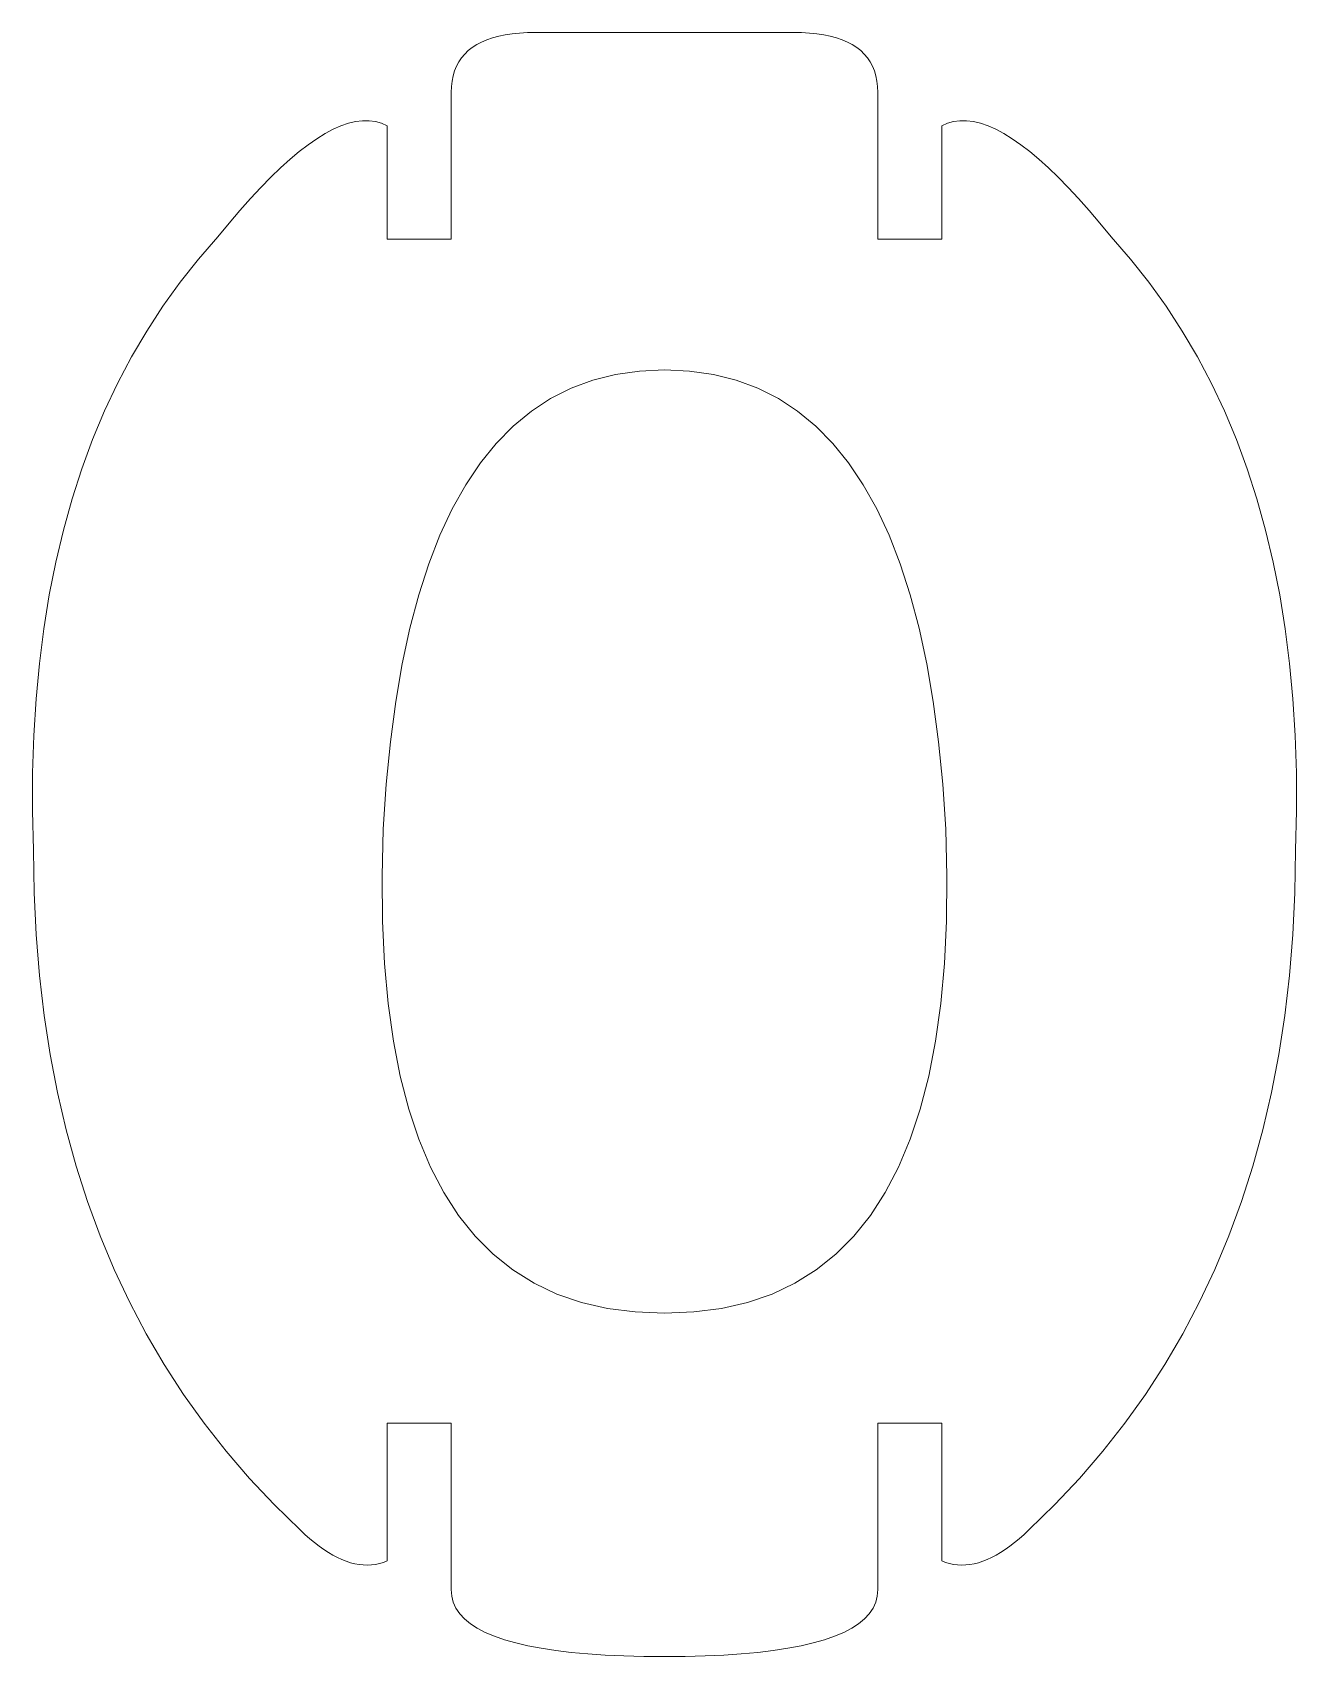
# Model space of a CAD drawing. Header units: inches. Extents: x -318 to 215, y -214 to 306.
# Drawn here: x 101.7 to 154.7, y -213.6 to -145.5 of the extents above; entities that cross this region are included whole.
import ezdxf

# ---------------------------------------------------------------- set-up
doc = ezdxf.new("R2010")
doc.units = ezdxf.units.IN
doc.header["$MEASUREMENT"] = 0
doc.layers.add('Layer 1', color=7, linetype='Continuous')

msp = doc.modelspace()

# ---------------------------------------------------------------- linework, layer by layer
at = {"layer": 'Layer 1', "color": 1, "lineweight": 9}
for points in [[(120.9738, -145.7134), (120.9738, -145.7134), (120.7348, -145.7952), (120.7348, -145.7952)], [(121.2304, -145.6443), (121.2304, -145.6443), (120.9738, -145.7134), (120.9738, -145.7134)], [(121.5047, -145.5877), (121.5047, -145.5877), (121.2304, -145.6443), (121.2304, -145.6443)], [(121.7969, -145.5437), (121.7969, -145.5437), (121.5047, -145.5877), (121.5047, -145.5877)], [(122.1067, -145.5123), (122.1067, -145.5123), (121.7969, -145.5437), (121.7969, -145.5437)], [(122.4341, -145.4933), (122.4341, -145.4933), (122.1067, -145.5123), (122.1067, -145.5123)], [(122.7792, -145.4871), (122.7792, -145.4871), (122.4341, -145.4933), (122.4341, -145.4933)], [(122.7792, -145.4871), (122.7792, -145.4871), (122.7792, -145.4871), (122.7792, -145.4871)], [(122.7792, -145.4871), (122.7792, -145.4871), (133.5869, -145.4871), (133.5869, -145.4871)], [(133.5869, -145.4871), (133.5869, -145.4871), (133.5869, -145.4871), (133.5869, -145.4871)], [(133.5869, -145.4871), (133.5869, -145.4871), (133.9319, -145.4933), (133.9319, -145.4933)], [(133.9319, -145.4933), (133.9319, -145.4933), (133.9319, -145.4933), (133.9319, -145.4933)], [(133.9319, -145.4933), (133.9319, -145.4933), (134.2593, -145.5123), (134.2593, -145.5123)], [(134.2593, -145.5123), (134.2593, -145.5123), (134.2593, -145.5123), (134.2593, -145.5123)], [(134.2593, -145.5123), (134.2593, -145.5123), (134.5691, -145.5437), (134.5691, -145.5437)], [(134.5691, -145.5437), (134.5691, -145.5437), (134.5691, -145.5437), (134.5691, -145.5437)], [(134.5691, -145.5437), (134.5691, -145.5437), (134.8611, -145.5877), (134.8611, -145.5877)], [(134.8611, -145.5877), (134.8611, -145.5877), (134.8611, -145.5877), (134.8611, -145.5877)], [(134.8611, -145.5877), (134.8611, -145.5877), (135.1356, -145.6443), (135.1356, -145.6443)], [(135.1356, -145.6443), (135.1356, -145.6443), (135.1356, -145.6443), (135.1356, -145.6443)], [(135.1356, -145.6443), (135.1356, -145.6443), (135.3923, -145.7134), (135.3923, -145.7134)], [(135.3923, -145.7134), (135.3923, -145.7134), (135.3923, -145.7134), (135.3923, -145.7134)], [(135.3923, -145.7134), (135.3923, -145.7134), (135.6312, -145.7952), (135.6312, -145.7952)], [(119.8054, -146.3928), (119.8054, -146.3928), (119.6726, -146.5501), (119.6726, -146.5501)], [(119.9559, -146.2479), (119.9559, -146.2479), (119.8054, -146.3928), (119.8054, -146.3928)], [(120.1239, -146.1158), (120.1239, -146.1158), (119.9559, -146.2479), (119.9559, -146.2479)], [(120.3098, -145.9965), (120.3098, -145.9965), (120.1239, -146.1158), (120.1239, -146.1158)], [(120.5136, -145.8895), (120.5136, -145.8895), (120.3098, -145.9965), (120.3098, -145.9965)], [(120.7348, -145.7952), (120.7348, -145.7952), (120.5136, -145.8895), (120.5136, -145.8895)], [(135.6312, -145.7952), (135.6312, -145.7952), (135.6312, -145.7952), (135.6312, -145.7952)], [(135.6312, -145.7952), (135.6312, -145.7952), (135.8524, -145.8895), (135.8524, -145.8895)], [(135.8524, -145.8895), (135.8524, -145.8895), (135.8524, -145.8895), (135.8524, -145.8895)], [(135.8524, -145.8895), (135.8524, -145.8895), (136.0562, -145.9965), (136.0562, -145.9965)], [(136.0562, -145.9965), (136.0562, -145.9965), (136.0562, -145.9965), (136.0562, -145.9965)], [(136.0562, -145.9965), (136.0562, -145.9965), (136.2419, -146.1158), (136.2419, -146.1158)], [(136.2419, -146.1158), (136.2419, -146.1158), (136.2419, -146.1158), (136.2419, -146.1158)], [(136.2419, -146.1158), (136.2419, -146.1158), (136.4101, -146.2479), (136.4101, -146.2479)], [(136.4101, -146.2479), (136.4101, -146.2479), (136.4101, -146.2479), (136.4101, -146.2479)], [(136.4101, -146.2479), (136.4101, -146.2479), (136.5606, -146.3928), (136.5606, -146.3928)], [(136.5606, -146.3928), (136.5606, -146.3928), (136.5606, -146.3928), (136.5606, -146.3928)], [(136.5606, -146.3928), (136.5606, -146.3928), (136.6934, -146.5501), (136.6934, -146.5501)], [(119.3806, -147.097), (119.3806, -147.097), (119.3185, -147.3047), (119.3185, -147.3047)], [(119.4602, -146.9023), (119.4602, -146.9023), (119.3806, -147.097), (119.3806, -147.097)], [(119.5576, -146.7198), (119.5576, -146.7198), (119.4602, -146.9023), (119.4602, -146.9023)], [(119.6726, -146.5501), (119.6726, -146.5501), (119.5576, -146.7198), (119.5576, -146.7198)], [(136.6934, -146.5501), (136.6934, -146.5501), (136.6934, -146.5501), (136.6934, -146.5501)], [(136.6934, -146.5501), (136.6934, -146.5501), (136.8084, -146.7198), (136.8084, -146.7198)], [(136.8084, -146.7198), (136.8084, -146.7198), (136.8084, -146.7198), (136.8084, -146.7198)], [(136.8084, -146.7198), (136.8084, -146.7198), (136.9058, -146.9023), (136.9058, -146.9023)], [(136.9058, -146.9023), (136.9058, -146.9023), (136.9058, -146.9023), (136.9058, -146.9023)], [(136.9058, -146.9023), (136.9058, -146.9023), (136.9854, -147.097), (136.9854, -147.097)], [(136.9854, -147.097), (136.9854, -147.097), (136.9854, -147.097), (136.9854, -147.097)], [(136.9854, -147.097), (136.9854, -147.097), (137.0475, -147.3047), (137.0475, -147.3047)], [(119.2478, -147.7576), (119.2478, -147.7576), (119.2389, -148.0027), (119.2389, -148.0027)], [(119.2743, -147.5248), (119.2743, -147.5248), (119.2478, -147.7576), (119.2478, -147.7576)], [(119.3185, -147.3047), (119.3185, -147.3047), (119.2743, -147.5248), (119.2743, -147.5248)], [(137.0475, -147.3047), (137.0475, -147.3047), (137.0475, -147.3047), (137.0475, -147.3047)], [(137.0475, -147.3047), (137.0475, -147.3047), (137.0917, -147.5248), (137.0917, -147.5248)], [(137.0917, -147.5248), (137.0917, -147.5248), (137.0917, -147.5248), (137.0917, -147.5248)], [(137.0917, -147.5248), (137.0917, -147.5248), (137.1183, -147.7576), (137.1183, -147.7576)], [(137.1183, -147.7576), (137.1183, -147.7576), (137.1183, -147.7576), (137.1183, -147.7576)], [(137.1183, -147.7576), (137.1183, -147.7576), (137.1271, -148.0027), (137.1271, -148.0027)], [(119.2389, -148.0027), (119.2389, -148.0027), (119.2389, -148.0027), (119.2389, -148.0027)], [(119.2389, -148.0027), (119.2389, -148.0027), (119.2389, -154.1532), (119.2389, -154.1532)], [(137.1271, -148.0027), (137.1271, -148.0027), (137.1271, -148.0027), (137.1271, -148.0027)], [(137.1271, -148.0027), (137.1271, -148.0027), (137.1271, -154.1532), (137.1271, -154.1532)], [(113.9501, -149.7268), (113.9501, -149.7268), (113.6009, -149.9417), (113.6009, -149.9417)], [(114.2876, -149.5477), (114.2876, -149.5477), (113.9501, -149.7268), (113.9501, -149.7268)], [(114.6133, -149.4044), (114.6133, -149.4044), (114.2876, -149.5477), (114.2876, -149.5477)], [(114.9271, -149.2967), (114.9271, -149.2967), (114.6133, -149.4044), (114.6133, -149.4044)], [(115.2291, -149.2249), (115.2291, -149.2249), (114.9271, -149.2967), (114.9271, -149.2967)], [(115.5192, -149.1889), (115.5192, -149.1889), (115.2291, -149.2249), (115.2291, -149.2249)], [(115.7975, -149.1886), (115.7975, -149.1886), (115.5192, -149.1889), (115.5192, -149.1889)], [(115.7975, -149.1886), (115.7975, -149.1886), (115.7975, -149.1886), (115.7975, -149.1886)], [(116.0639, -149.2241), (116.0639, -149.2241), (115.7975, -149.1886), (115.7975, -149.1886)], [(116.0639, -149.2241), (116.0639, -149.2241), (116.0639, -149.2241), (116.0639, -149.2241)], [(116.3184, -149.2954), (116.3184, -149.2954), (116.0639, -149.2241), (116.0639, -149.2241)], [(116.3184, -149.2954), (116.3184, -149.2954), (116.3184, -149.2954), (116.3184, -149.2954)], [(116.5611, -149.4027), (116.5611, -149.4027), (116.3184, -149.2954), (116.3184, -149.2954)], [(116.5611, -149.4027), (116.5611, -149.4027), (116.5611, -149.4027), (116.5611, -149.4027)], [(116.5611, -154.1532), (116.5611, -154.1532), (116.5611, -149.4027), (116.5611, -149.4027)], [(139.8047, -149.4027), (139.8047, -149.4027), (140.0474, -149.2954), (140.0474, -149.2954)], [(139.8047, -149.4027), (139.8047, -149.4027), (139.8047, -149.4027), (139.8047, -149.4027)], [(139.8047, -154.1532), (139.8047, -154.1532), (139.8047, -149.4027), (139.8047, -149.4027)], [(140.0474, -149.2954), (140.0474, -149.2954), (140.3022, -149.2241), (140.3022, -149.2241)], [(140.3022, -149.2241), (140.3022, -149.2241), (140.5684, -149.1886), (140.5684, -149.1886)], [(140.5684, -149.1886), (140.5684, -149.1886), (140.5684, -149.1886), (140.5684, -149.1886)], [(140.5684, -149.1886), (140.5684, -149.1886), (140.8468, -149.1889), (140.8468, -149.1889)], [(140.8468, -149.1889), (140.8468, -149.1889), (140.8468, -149.1889), (140.8468, -149.1889)], [(140.8468, -149.1889), (140.8468, -149.1889), (141.1369, -149.2249), (141.1369, -149.2249)], [(141.1369, -149.2249), (141.1369, -149.2249), (141.1369, -149.2249), (141.1369, -149.2249)], [(141.1369, -149.2249), (141.1369, -149.2249), (141.4387, -149.2967), (141.4387, -149.2967)], [(141.4387, -149.2967), (141.4387, -149.2967), (141.4387, -149.2967), (141.4387, -149.2967)], [(141.4387, -149.2967), (141.4387, -149.2967), (141.7527, -149.4044), (141.7527, -149.4044)], [(141.7527, -149.4044), (141.7527, -149.4044), (141.7527, -149.4044), (141.7527, -149.4044)], [(141.7527, -149.4044), (141.7527, -149.4044), (142.0784, -149.5477), (142.0784, -149.5477)], [(142.0784, -149.5477), (142.0784, -149.5477), (142.0784, -149.5477), (142.0784, -149.5477)], [(142.0784, -149.5477), (142.0784, -149.5477), (142.4159, -149.7268), (142.4159, -149.7268)], [(142.4159, -149.7268), (142.4159, -149.7268), (142.4159, -149.7268), (142.4159, -149.7268)], [(142.4159, -149.7268), (142.4159, -149.7268), (142.7651, -149.9417), (142.7651, -149.9417)], [(112.8668, -150.479), (112.8668, -150.479), (112.4819, -150.8011), (112.4819, -150.8011)], [(113.2399, -150.1925), (113.2399, -150.1925), (112.8668, -150.479), (112.8668, -150.479)], [(113.6009, -149.9417), (113.6009, -149.9417), (113.2399, -150.1925), (113.2399, -150.1925)], [(142.7651, -149.9417), (142.7651, -149.9417), (142.7651, -149.9417), (142.7651, -149.9417)], [(142.7651, -149.9417), (142.7651, -149.9417), (143.1261, -150.1925), (143.1261, -150.1925)], [(143.1261, -150.1925), (143.1261, -150.1925), (143.1261, -150.1925), (143.1261, -150.1925)], [(143.1261, -150.1925), (143.1261, -150.1925), (143.4992, -150.479), (143.4992, -150.479)], [(143.4992, -150.479), (143.4992, -150.479), (143.4992, -150.479), (143.4992, -150.479)], [(143.4992, -150.479), (143.4992, -150.479), (143.8842, -150.8011), (143.8842, -150.8011)], [(112.0853, -151.1593), (112.0853, -151.1593), (111.6766, -151.5531), (111.6766, -151.5531)], [(112.4819, -150.8011), (112.4819, -150.8011), (112.0853, -151.1593), (112.0853, -151.1593)], [(143.8842, -150.8011), (143.8842, -150.8011), (143.8842, -150.8011), (143.8842, -150.8011)], [(143.8842, -150.8011), (143.8842, -150.8011), (144.2808, -151.1593), (144.2808, -151.1593)], [(144.2808, -151.1593), (144.2808, -151.1593), (144.2808, -151.1593), (144.2808, -151.1593)], [(144.2808, -151.1593), (144.2808, -151.1593), (144.6894, -151.5531), (144.6894, -151.5531)], [(111.6766, -151.5531), (111.6766, -151.5531), (111.2563, -151.9827), (111.2563, -151.9827)], [(144.6894, -151.5531), (144.6894, -151.5531), (144.6894, -151.5531), (144.6894, -151.5531)], [(144.6894, -151.5531), (144.6894, -151.5531), (145.1095, -151.9827), (145.1095, -151.9827)], [(110.8242, -152.4479), (110.8242, -152.4479), (110.38, -152.9491), (110.38, -152.9491)], [(111.2563, -151.9827), (111.2563, -151.9827), (110.8242, -152.4479), (110.8242, -152.4479)], [(145.1095, -151.9827), (145.1095, -151.9827), (145.1095, -151.9827), (145.1095, -151.9827)], [(145.1095, -151.9827), (145.1095, -151.9827), (145.5419, -152.4479), (145.5419, -152.4479)], [(145.5419, -152.4479), (145.5419, -152.4479), (145.5419, -152.4479), (145.5419, -152.4479)], [(145.5419, -152.4479), (145.5419, -152.4479), (145.9859, -152.9491), (145.9859, -152.9491)], [(110.38, -152.9491), (110.38, -152.9491), (109.9241, -153.4861), (109.9241, -153.4861)], [(145.9859, -152.9491), (145.9859, -152.9491), (145.9859, -152.9491), (145.9859, -152.9491)], [(145.9859, -152.9491), (145.9859, -152.9491), (146.4419, -153.4861), (146.4419, -153.4861)], [(109.9241, -153.4861), (109.9241, -153.4861), (109.4564, -154.059), (109.4564, -154.059)], [(146.4419, -153.4861), (146.4419, -153.4861), (146.4419, -153.4861), (146.4419, -153.4861)], [(146.4419, -153.4861), (146.4419, -153.4861), (146.9096, -154.059), (146.9096, -154.059)], [(108.6429, -154.9901), (108.6429, -154.9901), (109.4564, -154.059), (109.4564, -154.059)], [(116.5611, -154.1532), (116.5611, -154.1532), (116.5611, -154.1532), (116.5611, -154.1532)], [(119.2389, -154.1532), (119.2389, -154.1532), (116.5611, -154.1532), (116.5611, -154.1532)], [(137.1271, -154.1532), (137.1271, -154.1532), (137.1271, -154.1532), (137.1271, -154.1532)], [(137.1271, -154.1532), (137.1271, -154.1532), (139.8047, -154.1532), (139.8047, -154.1532)], [(146.9096, -154.059), (146.9096, -154.059), (146.9096, -154.059), (146.9096, -154.059)], [(147.7232, -154.9901), (147.7232, -154.9901), (146.9096, -154.059), (146.9096, -154.059)], [(107.8743, -155.9583), (107.8743, -155.9583), (108.6429, -154.9901), (108.6429, -154.9901)], [(147.7232, -154.9901), (147.7232, -154.9901), (147.7232, -154.9901), (147.7232, -154.9901)], [(148.4917, -155.9583), (148.4917, -155.9583), (147.7232, -154.9901), (147.7232, -154.9901)], [(107.1507, -156.9641), (107.1507, -156.9641), (107.8743, -155.9583), (107.8743, -155.9583)], [(148.4917, -155.9583), (148.4917, -155.9583), (148.4917, -155.9583), (148.4917, -155.9583)], [(149.2153, -156.9641), (149.2153, -156.9641), (148.4917, -155.9583), (148.4917, -155.9583)], [(106.4719, -158.0071), (106.4719, -158.0071), (107.1507, -156.9641), (107.1507, -156.9641)], [(149.2153, -156.9641), (149.2153, -156.9641), (149.2153, -156.9641), (149.2153, -156.9641)], [(149.8939, -158.0071), (149.8939, -158.0071), (149.2153, -156.9641), (149.2153, -156.9641)], [(105.8381, -159.0876), (105.8381, -159.0876), (106.4719, -158.0071), (106.4719, -158.0071)], [(149.8939, -158.0071), (149.8939, -158.0071), (149.8939, -158.0071), (149.8939, -158.0071)], [(150.5279, -159.0876), (150.5279, -159.0876), (149.8939, -158.0071), (149.8939, -158.0071)], [(105.2494, -160.2054), (105.2494, -160.2054), (105.8381, -159.0876), (105.8381, -159.0876)], [(150.5279, -159.0876), (150.5279, -159.0876), (150.5279, -159.0876), (150.5279, -159.0876)], [(151.1166, -160.2054), (151.1166, -160.2054), (150.5279, -159.0876), (150.5279, -159.0876)], [(126.1275, -159.8306), (126.1275, -159.8306), (125.1727, -160.0713), (125.1727, -160.0713)], [(127.1308, -159.6861), (127.1308, -159.6861), (126.1275, -159.8306), (126.1275, -159.8306)], [(128.1829, -159.638), (128.1829, -159.638), (127.1308, -159.6861), (127.1308, -159.6861)], [(128.1829, -159.638), (128.1829, -159.638), (128.1829, -159.638), (128.1829, -159.638)], [(128.1829, -159.638), (128.1829, -159.638), (129.235, -159.6861), (129.235, -159.6861)], [(129.235, -159.6861), (129.235, -159.6861), (129.235, -159.6861), (129.235, -159.6861)], [(129.235, -159.6861), (129.235, -159.6861), (130.2385, -159.8306), (130.2385, -159.8306)], [(130.2385, -159.8306), (130.2385, -159.8306), (130.2385, -159.8306), (130.2385, -159.8306)], [(130.2385, -159.8306), (130.2385, -159.8306), (131.1932, -160.0713), (131.1932, -160.0713)], [(104.7055, -161.3604), (104.7055, -161.3604), (105.2494, -160.2054), (105.2494, -160.2054)], [(124.2666, -160.4082), (124.2666, -160.4082), (123.4094, -160.8415), (123.4094, -160.8415)], [(125.1727, -160.0713), (125.1727, -160.0713), (124.2666, -160.4082), (124.2666, -160.4082)], [(131.1932, -160.0713), (131.1932, -160.0713), (131.1932, -160.0713), (131.1932, -160.0713)], [(131.1932, -160.0713), (131.1932, -160.0713), (132.0992, -160.4082), (132.0992, -160.4082)], [(132.0992, -160.4082), (132.0992, -160.4082), (132.0992, -160.4082), (132.0992, -160.4082)], [(132.0992, -160.4082), (132.0992, -160.4082), (132.9566, -160.8415), (132.9566, -160.8415)], [(151.1166, -160.2054), (151.1166, -160.2054), (151.1166, -160.2054), (151.1166, -160.2054)], [(151.6605, -161.3604), (151.6605, -161.3604), (151.1166, -160.2054), (151.1166, -160.2054)], [(104.2065, -162.5528), (104.2065, -162.5528), (104.7055, -161.3604), (104.7055, -161.3604)], [(122.6004, -161.3711), (122.6004, -161.3711), (121.8403, -161.9967), (121.8403, -161.9967)], [(123.4094, -160.8415), (123.4094, -160.8415), (122.6004, -161.3711), (122.6004, -161.3711)], [(132.9566, -160.8415), (132.9566, -160.8415), (132.9566, -160.8415), (132.9566, -160.8415)], [(132.9566, -160.8415), (132.9566, -160.8415), (133.7654, -161.3711), (133.7654, -161.3711)], [(133.7654, -161.3711), (133.7654, -161.3711), (133.7654, -161.3711), (133.7654, -161.3711)], [(133.7654, -161.3711), (133.7654, -161.3711), (134.5253, -161.9967), (134.5253, -161.9967)], [(151.6605, -161.3604), (151.6605, -161.3604), (151.6605, -161.3604), (151.6605, -161.3604)], [(152.1595, -162.5528), (152.1595, -162.5528), (151.6605, -161.3604), (151.6605, -161.3604)], [(121.8403, -161.9967), (121.8403, -161.9967), (121.129, -162.7188), (121.129, -162.7188)], [(134.5253, -161.9967), (134.5253, -161.9967), (134.5253, -161.9967), (134.5253, -161.9967)], [(134.5253, -161.9967), (134.5253, -161.9967), (135.2369, -162.7188), (135.2369, -162.7188)], [(103.7525, -163.7825), (103.7525, -163.7825), (104.2065, -162.5528), (104.2065, -162.5528)], [(121.129, -162.7188), (121.129, -162.7188), (120.4664, -163.5372), (120.4664, -163.5372)], [(135.2369, -162.7188), (135.2369, -162.7188), (135.2369, -162.7188), (135.2369, -162.7188)], [(135.2369, -162.7188), (135.2369, -162.7188), (135.8997, -163.5372), (135.8997, -163.5372)], [(152.1595, -162.5528), (152.1595, -162.5528), (152.1595, -162.5528), (152.1595, -162.5528)], [(152.6135, -163.7825), (152.6135, -163.7825), (152.1595, -162.5528), (152.1595, -162.5528)], [(103.3432, -165.0499), (103.3432, -165.0499), (103.7525, -163.7825), (103.7525, -163.7825)], [(120.4664, -163.5372), (120.4664, -163.5372), (119.8521, -164.4518), (119.8521, -164.4518)], [(135.8997, -163.5372), (135.8997, -163.5372), (135.8997, -163.5372), (135.8997, -163.5372)], [(135.8997, -163.5372), (135.8997, -163.5372), (136.514, -164.4518), (136.514, -164.4518)], [(152.6135, -163.7825), (152.6135, -163.7825), (152.6135, -163.7825), (152.6135, -163.7825)], [(153.0227, -165.0499), (153.0227, -165.0499), (152.6135, -163.7825), (152.6135, -163.7825)], [(119.8521, -164.4518), (119.8521, -164.4518), (119.2867, -165.4626), (119.2867, -165.4626)], [(136.514, -164.4518), (136.514, -164.4518), (136.514, -164.4518), (136.514, -164.4518)], [(136.514, -164.4518), (136.514, -164.4518), (137.0793, -165.4626), (137.0793, -165.4626)], [(102.9791, -166.3542), (102.9791, -166.3542), (103.3432, -165.0499), (103.3432, -165.0499)], [(119.2867, -165.4626), (119.2867, -165.4626), (118.7699, -166.5699), (118.7699, -166.5699)], [(137.0793, -165.4626), (137.0793, -165.4626), (137.0793, -165.4626), (137.0793, -165.4626)], [(137.0793, -165.4626), (137.0793, -165.4626), (137.5961, -166.5699), (137.5961, -166.5699)], [(153.0227, -165.0499), (153.0227, -165.0499), (153.0227, -165.0499), (153.0227, -165.0499)], [(153.3869, -166.3542), (153.3869, -166.3542), (153.0227, -165.0499), (153.0227, -165.0499)], [(102.66, -167.6959), (102.66, -167.6959), (102.9791, -166.3542), (102.9791, -166.3542)], [(118.7699, -166.5699), (118.7699, -166.5699), (118.3018, -167.7732), (118.3018, -167.7732)], [(137.5961, -166.5699), (137.5961, -166.5699), (137.5961, -166.5699), (137.5961, -166.5699)], [(137.5961, -166.5699), (137.5961, -166.5699), (138.064, -167.7732), (138.064, -167.7732)], [(153.3869, -166.3542), (153.3869, -166.3542), (153.3869, -166.3542), (153.3869, -166.3542)], [(153.706, -167.6959), (153.706, -167.6959), (153.3869, -166.3542), (153.3869, -166.3542)], [(102.3855, -169.0752), (102.3855, -169.0752), (102.66, -167.6959), (102.66, -167.6959)], [(118.3018, -167.7732), (118.3018, -167.7732), (117.8824, -169.0731), (117.8824, -169.0731)], [(138.064, -167.7732), (138.064, -167.7732), (138.064, -167.7732), (138.064, -167.7732)], [(138.064, -167.7732), (138.064, -167.7732), (138.4836, -169.0731), (138.4836, -169.0731)], [(153.706, -167.6959), (153.706, -167.6959), (153.706, -167.6959), (153.706, -167.6959)], [(153.9803, -169.0752), (153.9803, -169.0752), (153.706, -167.6959), (153.706, -167.6959)], [(102.1562, -170.4917), (102.1562, -170.4917), (102.3855, -169.0752), (102.3855, -169.0752)], [(117.8824, -169.0731), (117.8824, -169.0731), (117.5116, -170.4689), (117.5116, -170.4689)], [(138.4836, -169.0731), (138.4836, -169.0731), (138.4836, -169.0731), (138.4836, -169.0731)], [(138.4836, -169.0731), (138.4836, -169.0731), (138.8544, -170.4689), (138.8544, -170.4689)], [(153.9803, -169.0752), (153.9803, -169.0752), (153.9803, -169.0752), (153.9803, -169.0752)], [(154.2098, -170.4917), (154.2098, -170.4917), (153.9803, -169.0752), (153.9803, -169.0752)], [(101.9718, -171.9454), (101.9718, -171.9454), (102.1562, -170.4917), (102.1562, -170.4917)], [(117.5116, -170.4689), (117.5116, -170.4689), (117.1895, -171.9612), (117.1895, -171.9612)], [(138.8544, -170.4689), (138.8544, -170.4689), (138.8544, -170.4689), (138.8544, -170.4689)], [(138.8544, -170.4689), (138.8544, -170.4689), (139.1765, -171.9612), (139.1765, -171.9612)], [(154.2098, -170.4917), (154.2098, -170.4917), (154.2098, -170.4917), (154.2098, -170.4917)], [(154.3942, -171.9454), (154.3942, -171.9454), (154.2098, -170.4917), (154.2098, -170.4917)], [(101.8322, -173.4365), (101.8322, -173.4365), (101.9718, -171.9454), (101.9718, -171.9454)], [(117.1895, -171.9612), (117.1895, -171.9612), (116.916, -173.5499), (116.916, -173.5499)], [(139.1765, -171.9612), (139.1765, -171.9612), (139.1765, -171.9612), (139.1765, -171.9612)], [(139.1765, -171.9612), (139.1765, -171.9612), (139.4499, -173.5499), (139.4499, -173.5499)], [(154.3942, -171.9454), (154.3942, -171.9454), (154.3942, -171.9454), (154.3942, -171.9454)], [(154.5338, -173.4365), (154.5338, -173.4365), (154.3942, -171.9454), (154.3942, -171.9454)], [(101.7378, -174.9651), (101.7378, -174.9651), (101.8322, -173.4365), (101.8322, -173.4365)], [(116.916, -173.5499), (116.916, -173.5499), (116.6911, -175.2345), (116.6911, -175.2345)], [(139.4499, -173.5499), (139.4499, -173.5499), (139.4499, -173.5499), (139.4499, -173.5499)], [(139.4499, -173.5499), (139.4499, -173.5499), (139.6747, -175.2345), (139.6747, -175.2345)], [(154.5338, -173.4365), (154.5338, -173.4365), (154.5338, -173.4365), (154.5338, -173.4365)], [(154.6283, -174.9651), (154.6283, -174.9651), (154.5338, -173.4365), (154.5338, -173.4365)], [(101.6879, -176.5308), (101.6879, -176.5308), (101.7378, -174.9651), (101.7378, -174.9651)], [(154.6283, -174.9651), (154.6283, -174.9651), (154.6283, -174.9651), (154.6283, -174.9651)], [(154.6779, -176.5308), (154.6779, -176.5308), (154.6283, -174.9651), (154.6283, -174.9651)], [(116.6911, -175.2345), (116.6911, -175.2345), (116.515, -177.0157), (116.515, -177.0157)], [(139.6747, -175.2345), (139.6747, -175.2345), (139.6747, -175.2345), (139.6747, -175.2345)], [(139.6747, -175.2345), (139.6747, -175.2345), (139.8508, -177.0157), (139.8508, -177.0157)], [(101.6834, -178.1342), (101.6834, -178.1342), (101.6879, -176.5308), (101.6879, -176.5308)], [(116.515, -177.0157), (116.515, -177.0157), (116.3875, -178.8931), (116.3875, -178.8931)], [(139.8508, -177.0157), (139.8508, -177.0157), (139.8508, -177.0157), (139.8508, -177.0157)], [(139.8508, -177.0157), (139.8508, -177.0157), (139.9784, -178.8931), (139.9784, -178.8931)], [(154.6779, -176.5308), (154.6779, -176.5308), (154.6779, -176.5308), (154.6779, -176.5308)], [(154.6826, -178.1342), (154.6826, -178.1342), (154.6779, -176.5308), (154.6779, -176.5308)], [(101.6834, -178.1342), (101.6834, -178.1342), (101.6834, -178.1342), (101.6834, -178.1342)], [(101.7235, -179.7746), (101.7235, -179.7746), (101.6834, -178.1342), (101.6834, -178.1342)], [(154.6426, -179.7746), (154.6426, -179.7746), (154.6826, -178.1342), (154.6826, -178.1342)], [(116.3875, -178.8931), (116.3875, -178.8931), (116.3395, -180.8763), (116.3395, -180.8763)], [(139.9784, -178.8931), (139.9784, -178.8931), (139.9784, -178.8931), (139.9784, -178.8931)], [(139.9784, -178.8931), (139.9784, -178.8931), (140.0265, -180.8763), (140.0265, -180.8763)], [(101.7235, -179.7746), (101.7235, -179.7746), (101.7235, -179.7746), (101.7235, -179.7746)], [(101.7235, -179.7746), (101.7235, -179.7746), (101.7513, -181.5657), (101.7513, -181.5657)], [(154.6426, -179.7746), (154.6426, -179.7746), (154.6143, -181.5657), (154.6143, -181.5657)], [(116.3395, -180.8763), (116.3395, -180.8763), (116.3395, -180.8763), (116.3395, -180.8763)], [(116.3395, -180.8763), (116.3395, -180.8763), (116.3587, -182.7576), (116.3587, -182.7576)], [(140.0265, -180.8763), (140.0265, -180.8763), (140.0073, -182.7576), (140.0073, -182.7576)], [(101.7513, -181.5657), (101.7513, -181.5657), (101.7513, -181.5657), (101.7513, -181.5657)], [(101.7513, -181.5657), (101.7513, -181.5657), (101.8352, -183.3184), (101.8352, -183.3184)], [(154.6143, -181.5657), (154.6143, -181.5657), (154.5308, -183.3184), (154.5308, -183.3184)], [(116.3587, -182.7576), (116.3587, -182.7576), (116.3587, -182.7576), (116.3587, -182.7576)], [(116.3587, -182.7576), (116.3587, -182.7576), (116.4449, -184.5372), (116.4449, -184.5372)], [(140.0073, -182.7576), (140.0073, -182.7576), (139.9208, -184.5372), (139.9208, -184.5372)], [(101.8352, -183.3184), (101.8352, -183.3184), (101.8352, -183.3184), (101.8352, -183.3184)], [(101.8352, -183.3184), (101.8352, -183.3184), (101.975, -185.0324), (101.975, -185.0324)], [(154.5308, -183.3184), (154.5308, -183.3184), (154.3908, -185.0324), (154.3908, -185.0324)], [(116.4449, -184.5372), (116.4449, -184.5372), (116.4449, -184.5372), (116.4449, -184.5372)], [(116.4449, -184.5372), (116.4449, -184.5372), (116.5984, -186.2145), (116.5984, -186.2145)], [(139.9208, -184.5372), (139.9208, -184.5372), (139.7675, -186.2145), (139.7675, -186.2145)], [(101.975, -185.0324), (101.975, -185.0324), (101.975, -185.0324), (101.975, -185.0324)], [(101.975, -185.0324), (101.975, -185.0324), (102.1707, -186.7078), (102.1707, -186.7078)], [(154.3908, -185.0324), (154.3908, -185.0324), (154.1954, -186.7078), (154.1954, -186.7078)], [(116.5984, -186.2145), (116.5984, -186.2145), (116.5984, -186.2145), (116.5984, -186.2145)], [(116.5984, -186.2145), (116.5984, -186.2145), (116.8189, -187.7902), (116.8189, -187.7902)], [(139.7675, -186.2145), (139.7675, -186.2145), (139.547, -187.7902), (139.547, -187.7902)], [(102.1707, -186.7078), (102.1707, -186.7078), (102.1707, -186.7078), (102.1707, -186.7078)], [(102.1707, -186.7078), (102.1707, -186.7078), (102.4224, -188.3452), (102.4224, -188.3452)], [(154.1954, -186.7078), (154.1954, -186.7078), (153.9436, -188.3452), (153.9436, -188.3452)], [(116.8189, -187.7902), (116.8189, -187.7902), (116.8189, -187.7902), (116.8189, -187.7902)], [(116.8189, -187.7902), (116.8189, -187.7902), (117.1067, -189.2635), (117.1067, -189.2635)], [(139.547, -187.7902), (139.547, -187.7902), (139.2593, -189.2635), (139.2593, -189.2635)], [(102.4224, -188.3452), (102.4224, -188.3452), (102.4224, -188.3452), (102.4224, -188.3452)], [(102.4224, -188.3452), (102.4224, -188.3452), (102.7298, -189.9437), (102.7298, -189.9437)], [(153.9436, -188.3452), (153.9436, -188.3452), (153.6362, -189.9437), (153.6362, -189.9437)], [(117.1067, -189.2635), (117.1067, -189.2635), (117.1067, -189.2635), (117.1067, -189.2635)], [(117.1067, -189.2635), (117.1067, -189.2635), (117.4614, -190.6353), (117.4614, -190.6353)], [(139.2593, -189.2635), (139.2593, -189.2635), (138.9045, -190.6353), (138.9045, -190.6353)], [(102.7298, -189.9437), (102.7298, -189.9437), (102.7298, -189.9437), (102.7298, -189.9437)], [(102.7298, -189.9437), (102.7298, -189.9437), (103.0931, -191.5039), (103.0931, -191.5039)], [(153.6362, -189.9437), (153.6362, -189.9437), (153.2729, -191.5039), (153.2729, -191.5039)], [(117.4614, -190.6353), (117.4614, -190.6353), (117.4614, -190.6353), (117.4614, -190.6353)], [(117.4614, -190.6353), (117.4614, -190.6353), (117.8834, -191.905), (117.8834, -191.905)], [(138.9045, -190.6353), (138.9045, -190.6353), (138.4826, -191.905), (138.4826, -191.905)], [(103.0931, -191.5039), (103.0931, -191.5039), (103.0931, -191.5039), (103.0931, -191.5039)], [(103.0931, -191.5039), (103.0931, -191.5039), (103.5123, -193.0258), (103.5123, -193.0258)], [(117.8834, -191.905), (117.8834, -191.905), (117.8834, -191.905), (117.8834, -191.905)], [(117.8834, -191.905), (117.8834, -191.905), (118.3725, -193.0728), (118.3725, -193.0728)], [(138.4826, -191.905), (138.4826, -191.905), (137.9935, -193.0728), (137.9935, -193.0728)], [(153.2729, -191.5039), (153.2729, -191.5039), (152.8537, -193.0258), (152.8537, -193.0258)], [(103.5123, -193.0258), (103.5123, -193.0258), (103.5123, -193.0258), (103.5123, -193.0258)], [(103.5123, -193.0258), (103.5123, -193.0258), (103.9873, -194.5089), (103.9873, -194.5089)], [(118.3725, -193.0728), (118.3725, -193.0728), (118.3725, -193.0728), (118.3725, -193.0728)], [(118.3725, -193.0728), (118.3725, -193.0728), (118.9287, -194.1387), (118.9287, -194.1387)], [(137.9935, -193.0728), (137.9935, -193.0728), (137.4373, -194.1387), (137.4373, -194.1387)], [(152.8537, -193.0258), (152.8537, -193.0258), (152.3787, -194.5089), (152.3787, -194.5089)], [(103.9873, -194.5089), (103.9873, -194.5089), (103.9873, -194.5089), (103.9873, -194.5089)], [(103.9873, -194.5089), (103.9873, -194.5089), (104.5185, -195.9537), (104.5185, -195.9537)], [(118.9287, -194.1387), (118.9287, -194.1387), (118.9287, -194.1387), (118.9287, -194.1387)], [(118.9287, -194.1387), (118.9287, -194.1387), (119.552, -195.1025), (119.552, -195.1025)], [(137.4373, -194.1387), (137.4373, -194.1387), (136.8138, -195.1025), (136.8138, -195.1025)], [(152.3787, -194.5089), (152.3787, -194.5089), (151.8476, -195.9537), (151.8476, -195.9537)], [(119.552, -195.1025), (119.552, -195.1025), (119.552, -195.1025), (119.552, -195.1025)], [(119.552, -195.1025), (119.552, -195.1025), (120.2425, -195.9644), (120.2425, -195.9644)], [(136.8138, -195.1025), (136.8138, -195.1025), (136.1234, -195.9644), (136.1234, -195.9644)], [(104.5185, -195.9537), (104.5185, -195.9537), (104.5185, -195.9537), (104.5185, -195.9537)], [(104.5185, -195.9537), (104.5185, -195.9537), (105.1055, -197.36), (105.1055, -197.36)], [(120.2425, -195.9644), (120.2425, -195.9644), (120.2425, -195.9644), (120.2425, -195.9644)], [(120.2425, -195.9644), (120.2425, -195.9644), (121.0001, -196.7243), (121.0001, -196.7243)], [(136.1234, -195.9644), (136.1234, -195.9644), (135.3659, -196.7243), (135.3659, -196.7243)], [(151.8476, -195.9537), (151.8476, -195.9537), (151.2606, -197.36), (151.2606, -197.36)], [(121.0001, -196.7243), (121.0001, -196.7243), (121.0001, -196.7243), (121.0001, -196.7243)], [(121.0001, -196.7243), (121.0001, -196.7243), (121.8247, -197.3824), (121.8247, -197.3824)], [(135.3659, -196.7243), (135.3659, -196.7243), (134.5411, -197.3824), (134.5411, -197.3824)], [(105.1055, -197.36), (105.1055, -197.36), (105.1055, -197.36), (105.1055, -197.36)], [(105.1055, -197.36), (105.1055, -197.36), (105.7483, -198.7278), (105.7483, -198.7278)], [(121.8247, -197.3824), (121.8247, -197.3824), (121.8247, -197.3824), (121.8247, -197.3824)], [(121.8247, -197.3824), (121.8247, -197.3824), (122.7165, -197.9387), (122.7165, -197.9387)], [(134.5411, -197.3824), (134.5411, -197.3824), (133.6491, -197.9387), (133.6491, -197.9387)], [(151.2606, -197.36), (151.2606, -197.36), (150.6177, -198.7278), (150.6177, -198.7278)], [(122.7165, -197.9387), (122.7165, -197.9387), (122.7165, -197.9387), (122.7165, -197.9387)], [(122.7165, -197.9387), (122.7165, -197.9387), (123.6756, -198.3929), (123.6756, -198.3929)], [(133.6491, -197.9387), (133.6491, -197.9387), (132.6904, -198.3929), (132.6904, -198.3929)], [(105.7483, -198.7278), (105.7483, -198.7278), (105.7483, -198.7278), (105.7483, -198.7278)], [(105.7483, -198.7278), (105.7483, -198.7278), (106.4471, -200.0572), (106.4471, -200.0572)], [(123.6756, -198.3929), (123.6756, -198.3929), (123.6756, -198.3929), (123.6756, -198.3929)], [(123.6756, -198.3929), (123.6756, -198.3929), (124.7018, -198.7449), (124.7018, -198.7449)], [(124.7018, -198.7449), (124.7018, -198.7449), (124.7018, -198.7449), (124.7018, -198.7449)], [(124.7018, -198.7449), (124.7018, -198.7449), (125.795, -198.9953), (125.795, -198.9953)], [(131.6641, -198.7449), (131.6641, -198.7449), (130.571, -198.9953), (130.571, -198.9953)], [(132.6904, -198.3929), (132.6904, -198.3929), (131.6641, -198.7449), (131.6641, -198.7449)], [(150.6177, -198.7278), (150.6177, -198.7278), (149.9189, -200.0572), (149.9189, -200.0572)], [(125.795, -198.9953), (125.795, -198.9953), (125.795, -198.9953), (125.795, -198.9953)], [(125.795, -198.9953), (125.795, -198.9953), (126.9555, -199.1436), (126.9555, -199.1436)], [(126.9555, -199.1436), (126.9555, -199.1436), (126.9555, -199.1436), (126.9555, -199.1436)], [(126.9555, -199.1436), (126.9555, -199.1436), (128.1829, -199.1901), (128.1829, -199.1901)], [(129.4105, -199.1436), (129.4105, -199.1436), (128.1829, -199.1901), (128.1829, -199.1901)], [(130.571, -198.9953), (130.571, -198.9953), (129.4105, -199.1436), (129.4105, -199.1436)], [(106.4471, -200.0572), (106.4471, -200.0572), (106.4471, -200.0572), (106.4471, -200.0572)], [(106.4471, -200.0572), (106.4471, -200.0572), (107.2017, -201.3481), (107.2017, -201.3481)], [(149.9189, -200.0572), (149.9189, -200.0572), (149.1641, -201.3481), (149.1641, -201.3481)], [(107.2017, -201.3481), (107.2017, -201.3481), (107.2017, -201.3481), (107.2017, -201.3481)], [(107.2017, -201.3481), (107.2017, -201.3481), (108.0124, -202.6007), (108.0124, -202.6007)], [(149.1641, -201.3481), (149.1641, -201.3481), (148.3536, -202.6007), (148.3536, -202.6007)], [(108.0124, -202.6007), (108.0124, -202.6007), (108.0124, -202.6007), (108.0124, -202.6007)], [(108.0124, -202.6007), (108.0124, -202.6007), (108.8788, -203.8146), (108.8788, -203.8146)], [(148.3536, -202.6007), (148.3536, -202.6007), (147.4872, -203.8146), (147.4872, -203.8146)], [(108.8788, -203.8146), (108.8788, -203.8146), (108.8788, -203.8146), (108.8788, -203.8146)], [(108.8788, -203.8146), (108.8788, -203.8146), (109.8013, -204.9899), (109.8013, -204.9899)], [(116.5611, -203.8078), (116.5611, -203.8078), (116.5611, -203.8078), (116.5611, -203.8078)], [(116.5611, -209.5857), (116.5611, -209.5857), (116.5611, -203.8078), (116.5611, -203.8078)], [(116.5611, -203.8078), (116.5611, -203.8078), (116.5611, -203.8078), (116.5611, -203.8078)], [(116.5611, -203.8078), (116.5611, -203.8078), (119.2389, -203.8078), (119.2389, -203.8078)], [(119.2389, -203.8078), (119.2389, -203.8078), (119.2389, -203.8078), (119.2389, -203.8078)], [(119.2389, -203.8078), (119.2389, -203.8078), (119.2389, -210.7901), (119.2389, -210.7901)], [(137.1271, -203.8078), (137.1271, -203.8078), (137.1271, -203.8078), (137.1271, -203.8078)], [(139.8047, -203.8078), (139.8047, -203.8078), (137.1271, -203.8078), (137.1271, -203.8078)], [(137.1271, -203.8078), (137.1271, -203.8078), (137.1271, -203.8078), (137.1271, -203.8078)], [(137.1271, -203.8078), (137.1271, -203.8078), (137.1271, -210.7901), (137.1271, -210.7901)], [(139.8047, -203.8078), (139.8047, -203.8078), (139.8047, -203.8078), (139.8047, -203.8078)], [(139.8047, -209.5857), (139.8047, -209.5857), (139.8047, -203.8078), (139.8047, -203.8078)], [(147.4872, -203.8146), (147.4872, -203.8146), (146.5648, -204.9899), (146.5648, -204.9899)], [(109.8013, -204.9899), (109.8013, -204.9899), (109.8013, -204.9899), (109.8013, -204.9899)], [(109.8013, -204.9899), (109.8013, -204.9899), (110.7794, -206.127), (110.7794, -206.127)], [(146.5648, -204.9899), (146.5648, -204.9899), (145.5866, -206.127), (145.5866, -206.127)], [(110.7794, -206.127), (110.7794, -206.127), (110.7794, -206.127), (110.7794, -206.127)], [(110.7794, -206.127), (110.7794, -206.127), (111.8134, -207.2256), (111.8134, -207.2256)], [(145.5866, -206.127), (145.5866, -206.127), (144.5526, -207.2256), (144.5526, -207.2256)], [(111.8134, -207.2256), (111.8134, -207.2256), (111.8134, -207.2256), (111.8134, -207.2256)], [(111.8134, -207.2256), (111.8134, -207.2256), (112.9037, -208.2856), (112.9037, -208.2856)], [(144.5526, -207.2256), (144.5526, -207.2256), (143.4623, -208.2856), (143.4623, -208.2856)], [(112.9037, -208.2856), (112.9037, -208.2856), (112.9037, -208.2856), (112.9037, -208.2856)], [(112.9037, -208.2856), (112.9037, -208.2856), (113.1063, -208.4771), (113.1063, -208.4771)], [(143.4623, -208.2856), (143.4623, -208.2856), (143.2593, -208.4771), (143.2593, -208.4771)], [(113.1063, -208.4771), (113.1063, -208.4771), (113.1063, -208.4771), (113.1063, -208.4771)], [(113.1063, -208.4771), (113.1063, -208.4771), (113.3072, -208.6555), (113.3072, -208.6555)], [(113.3072, -208.6555), (113.3072, -208.6555), (113.3072, -208.6555), (113.3072, -208.6555)], [(113.3072, -208.6555), (113.3072, -208.6555), (113.5059, -208.8205), (113.5059, -208.8205)], [(113.5059, -208.8205), (113.5059, -208.8205), (113.5059, -208.8205), (113.5059, -208.8205)], [(113.5059, -208.8205), (113.5059, -208.8205), (113.7025, -208.9721), (113.7025, -208.9721)], [(113.7025, -208.9721), (113.7025, -208.9721), (113.7025, -208.9721), (113.7025, -208.9721)], [(113.7025, -208.9721), (113.7025, -208.9721), (113.8969, -209.1104), (113.8969, -209.1104)], [(142.6633, -208.9721), (142.6633, -208.9721), (142.469, -209.1104), (142.469, -209.1104)], [(142.8601, -208.8205), (142.8601, -208.8205), (142.6633, -208.9721), (142.6633, -208.9721)], [(143.0586, -208.6555), (143.0586, -208.6555), (142.8601, -208.8205), (142.8601, -208.8205)], [(143.2593, -208.4771), (143.2593, -208.4771), (143.0586, -208.6555), (143.0586, -208.6555)], [(113.8969, -209.1104), (113.8969, -209.1104), (113.8969, -209.1104), (113.8969, -209.1104)], [(113.8969, -209.1104), (113.8969, -209.1104), (114.0893, -209.2355), (114.0893, -209.2355)], [(114.0893, -209.2355), (114.0893, -209.2355), (114.0893, -209.2355), (114.0893, -209.2355)], [(114.0893, -209.2355), (114.0893, -209.2355), (114.2797, -209.3471), (114.2797, -209.3471)], [(114.2797, -209.3471), (114.2797, -209.3471), (114.2797, -209.3471), (114.2797, -209.3471)], [(114.2797, -209.3471), (114.2797, -209.3471), (114.4677, -209.4455), (114.4677, -209.4455)], [(114.4677, -209.4455), (114.4677, -209.4455), (114.4677, -209.4455), (114.4677, -209.4455)], [(114.4677, -209.4455), (114.4677, -209.4455), (114.6538, -209.5305), (114.6538, -209.5305)], [(114.6538, -209.5305), (114.6538, -209.5305), (114.6538, -209.5305), (114.6538, -209.5305)], [(114.6538, -209.5305), (114.6538, -209.5305), (114.8378, -209.6024), (114.8378, -209.6024)], [(114.8378, -209.6024), (114.8378, -209.6024), (114.8378, -209.6024), (114.8378, -209.6024)], [(114.8378, -209.6024), (114.8378, -209.6024), (115.0195, -209.6607), (115.0195, -209.6607)], [(115.0195, -209.6607), (115.0195, -209.6607), (115.0195, -209.6607), (115.0195, -209.6607)], [(115.0195, -209.6607), (115.0195, -209.6607), (115.1992, -209.7055), (115.1992, -209.7055)], [(115.1992, -209.7055), (115.1992, -209.7055), (115.1992, -209.7055), (115.1992, -209.7055)], [(115.1992, -209.7055), (115.1992, -209.7055), (115.377, -209.7371), (115.377, -209.7371)], [(115.377, -209.7371), (115.377, -209.7371), (115.377, -209.7371), (115.377, -209.7371)], [(115.377, -209.7371), (115.377, -209.7371), (115.5523, -209.7556), (115.5523, -209.7556)], [(115.5523, -209.7556), (115.5523, -209.7556), (115.5523, -209.7556), (115.5523, -209.7556)], [(115.5523, -209.7556), (115.5523, -209.7556), (115.7258, -209.7606), (115.7258, -209.7606)], [(115.7258, -209.7606), (115.7258, -209.7606), (115.897, -209.7522), (115.897, -209.7522)], [(115.897, -209.7522), (115.897, -209.7522), (116.0663, -209.7305), (116.0663, -209.7305)], [(116.0663, -209.7305), (116.0663, -209.7305), (116.2334, -209.6955), (116.2334, -209.6955)], [(116.2334, -209.6955), (116.2334, -209.6955), (116.3984, -209.6472), (116.3984, -209.6472)], [(116.3984, -209.6472), (116.3984, -209.6472), (116.5611, -209.5857), (116.5611, -209.5857)], [(139.8047, -209.5857), (139.8047, -209.5857), (139.8047, -209.5857), (139.8047, -209.5857)], [(139.9676, -209.6472), (139.9676, -209.6472), (139.8047, -209.5857), (139.8047, -209.5857)], [(139.9676, -209.6472), (139.9676, -209.6472), (139.9676, -209.6472), (139.9676, -209.6472)], [(140.1326, -209.6955), (140.1326, -209.6955), (139.9676, -209.6472), (139.9676, -209.6472)], [(140.1326, -209.6955), (140.1326, -209.6955), (140.1326, -209.6955), (140.1326, -209.6955)], [(140.2997, -209.7305), (140.2997, -209.7305), (140.1326, -209.6955), (140.1326, -209.6955)], [(140.2997, -209.7305), (140.2997, -209.7305), (140.2997, -209.7305), (140.2997, -209.7305)], [(140.4688, -209.7522), (140.4688, -209.7522), (140.2997, -209.7305), (140.2997, -209.7305)], [(140.4688, -209.7522), (140.4688, -209.7522), (140.4688, -209.7522), (140.4688, -209.7522)], [(140.6402, -209.7606), (140.6402, -209.7606), (140.4688, -209.7522), (140.4688, -209.7522)], [(140.8135, -209.7556), (140.8135, -209.7556), (140.6402, -209.7606), (140.6402, -209.7606)], [(140.9891, -209.7371), (140.9891, -209.7371), (140.8135, -209.7556), (140.8135, -209.7556)], [(141.1667, -209.7055), (141.1667, -209.7055), (140.9891, -209.7371), (140.9891, -209.7371)], [(141.3465, -209.6607), (141.3465, -209.6607), (141.1667, -209.7055), (141.1667, -209.7055)], [(141.5283, -209.6024), (141.5283, -209.6024), (141.3465, -209.6607), (141.3465, -209.6607)], [(141.7121, -209.5305), (141.7121, -209.5305), (141.5283, -209.6024), (141.5283, -209.6024)], [(141.8981, -209.4455), (141.8981, -209.4455), (141.7121, -209.5305), (141.7121, -209.5305)], [(142.0863, -209.3471), (142.0863, -209.3471), (141.8981, -209.4455), (141.8981, -209.4455)], [(142.2765, -209.2355), (142.2765, -209.2355), (142.0863, -209.3471), (142.0863, -209.3471)], [(142.469, -209.1104), (142.469, -209.1104), (142.2765, -209.2355), (142.2765, -209.2355)], [(119.2389, -210.7901), (119.2389, -210.7901), (119.2389, -210.7901), (119.2389, -210.7901)], [(119.2613, -211.0637), (119.2613, -211.0637), (119.2389, -210.7901), (119.2389, -210.7901)], [(119.2613, -211.0637), (119.2613, -211.0637), (119.2613, -211.0637), (119.2613, -211.0637)], [(119.3283, -211.3231), (119.3283, -211.3231), (119.2613, -211.0637), (119.2613, -211.0637)], [(137.0377, -211.3231), (137.0377, -211.3231), (137.1047, -211.0637), (137.1047, -211.0637)], [(137.1047, -211.0637), (137.1047, -211.0637), (137.1271, -210.7901), (137.1271, -210.7901)], [(119.3283, -211.3231), (119.3283, -211.3231), (119.3283, -211.3231), (119.3283, -211.3231)], [(119.44, -211.5687), (119.44, -211.5687), (119.3283, -211.3231), (119.3283, -211.3231)], [(119.44, -211.5687), (119.44, -211.5687), (119.44, -211.5687), (119.44, -211.5687)], [(119.5968, -211.8003), (119.5968, -211.8003), (119.44, -211.5687), (119.44, -211.5687)], [(119.5968, -211.8003), (119.5968, -211.8003), (119.5968, -211.8003), (119.5968, -211.8003)], [(119.7979, -212.0176), (119.7979, -212.0176), (119.5968, -211.8003), (119.5968, -211.8003)], [(136.5681, -212.0176), (136.5681, -212.0176), (136.7693, -211.8003), (136.7693, -211.8003)], [(136.7693, -211.8003), (136.7693, -211.8003), (136.926, -211.5687), (136.926, -211.5687)], [(136.926, -211.5687), (136.926, -211.5687), (137.0377, -211.3231), (137.0377, -211.3231)], [(119.7979, -212.0176), (119.7979, -212.0176), (119.7979, -212.0176), (119.7979, -212.0176)], [(120.044, -212.221), (120.044, -212.221), (119.7979, -212.0176), (119.7979, -212.0176)], [(120.044, -212.221), (120.044, -212.221), (120.044, -212.221), (120.044, -212.221)], [(120.3347, -212.4104), (120.3347, -212.4104), (120.044, -212.221), (120.044, -212.221)], [(120.3347, -212.4104), (120.3347, -212.4104), (120.3347, -212.4104), (120.3347, -212.4104)], [(120.6699, -212.586), (120.6699, -212.586), (120.3347, -212.4104), (120.3347, -212.4104)], [(135.6959, -212.586), (135.6959, -212.586), (136.0314, -212.4104), (136.0314, -212.4104)], [(136.0314, -212.4104), (136.0314, -212.4104), (136.322, -212.221), (136.322, -212.221)], [(136.322, -212.221), (136.322, -212.221), (136.5681, -212.0176), (136.5681, -212.0176)], [(120.6699, -212.586), (120.6699, -212.586), (120.6699, -212.586), (120.6699, -212.586)], [(121.0501, -212.747), (121.0501, -212.747), (120.6699, -212.586), (120.6699, -212.586)], [(121.0501, -212.747), (121.0501, -212.747), (121.0501, -212.747), (121.0501, -212.747)], [(121.475, -212.8943), (121.475, -212.8943), (121.0501, -212.747), (121.0501, -212.747)], [(121.475, -212.8943), (121.475, -212.8943), (121.475, -212.8943), (121.475, -212.8943)], [(121.9446, -213.0275), (121.9446, -213.0275), (121.475, -212.8943), (121.475, -212.8943)], [(121.9446, -213.0275), (121.9446, -213.0275), (121.9446, -213.0275), (121.9446, -213.0275)], [(122.4588, -213.147), (122.4588, -213.147), (121.9446, -213.0275), (121.9446, -213.0275)], [(122.4588, -213.147), (122.4588, -213.147), (122.4588, -213.147), (122.4588, -213.147)], [(123.0179, -213.2522), (123.0179, -213.2522), (122.4588, -213.147), (122.4588, -213.147)], [(133.3481, -213.2522), (133.3481, -213.2522), (133.9071, -213.147), (133.9071, -213.147)], [(133.9071, -213.147), (133.9071, -213.147), (134.4215, -213.0275), (134.4215, -213.0275)], [(134.4215, -213.0275), (134.4215, -213.0275), (134.8911, -212.8943), (134.8911, -212.8943)], [(134.8911, -212.8943), (134.8911, -212.8943), (135.3159, -212.747), (135.3159, -212.747)], [(135.3159, -212.747), (135.3159, -212.747), (135.6959, -212.586), (135.6959, -212.586)], [(123.0179, -213.2522), (123.0179, -213.2522), (123.0179, -213.2522), (123.0179, -213.2522)], [(123.6215, -213.3432), (123.6215, -213.3432), (123.0179, -213.2522), (123.0179, -213.2522)], [(123.6215, -213.3432), (123.6215, -213.3432), (123.6215, -213.3432), (123.6215, -213.3432)], [(124.27, -213.4206), (124.27, -213.4206), (123.6215, -213.3432), (123.6215, -213.3432)], [(124.27, -213.4206), (124.27, -213.4206), (124.27, -213.4206), (124.27, -213.4206)], [(124.9631, -213.4836), (124.9631, -213.4836), (124.27, -213.4206), (124.27, -213.4206)], [(124.9631, -213.4836), (124.9631, -213.4836), (124.9631, -213.4836), (124.9631, -213.4836)], [(125.701, -213.5327), (125.701, -213.5327), (124.9631, -213.4836), (124.9631, -213.4836)], [(125.701, -213.5327), (125.701, -213.5327), (125.701, -213.5327), (125.701, -213.5327)], [(126.4836, -213.5679), (126.4836, -213.5679), (125.701, -213.5327), (125.701, -213.5327)], [(126.4836, -213.5679), (126.4836, -213.5679), (126.4836, -213.5679), (126.4836, -213.5679)], [(127.3111, -213.5889), (127.3111, -213.5889), (126.4836, -213.5679), (126.4836, -213.5679)], [(127.3111, -213.5889), (127.3111, -213.5889), (127.3111, -213.5889), (127.3111, -213.5889)], [(128.1829, -213.5959), (128.1829, -213.5959), (127.3111, -213.5889), (127.3111, -213.5889)], [(128.1829, -213.5959), (128.1829, -213.5959), (129.0549, -213.5889), (129.0549, -213.5889)], [(129.0549, -213.5889), (129.0549, -213.5889), (129.8824, -213.5679), (129.8824, -213.5679)], [(129.8824, -213.5679), (129.8824, -213.5679), (130.6651, -213.5327), (130.6651, -213.5327)], [(130.6651, -213.5327), (130.6651, -213.5327), (131.4027, -213.4836), (131.4027, -213.4836)], [(131.4027, -213.4836), (131.4027, -213.4836), (132.096, -213.4206), (132.096, -213.4206)], [(132.096, -213.4206), (132.096, -213.4206), (132.7446, -213.3432), (132.7446, -213.3432)], [(132.7446, -213.3432), (132.7446, -213.3432), (133.3481, -213.2522), (133.3481, -213.2522)]]:
    msp.add_open_spline(points, degree=3, dxfattribs=at)

doc.saveas('drawing.dxf')
